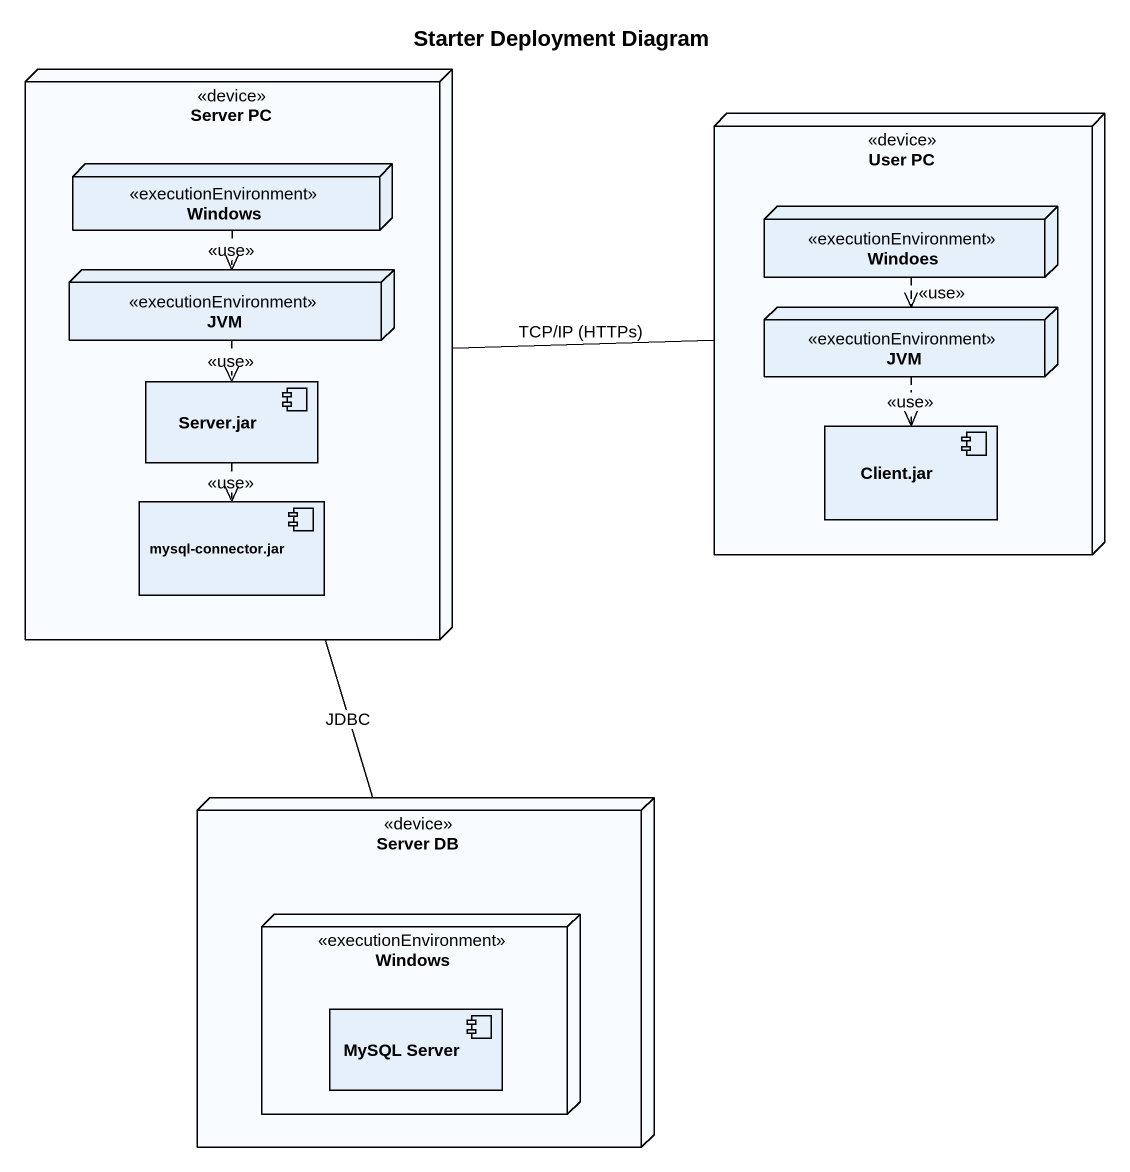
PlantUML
@startuml
title Starter Deployment Diagram
node "Server PC" as Server_PC <<device>> {
  node Windows <<executionEnvironment>>
  node JVM <<executionEnvironment>>
  component "Server.jar" as Server_jar
  component "mysql-connector.jar" as mysql_connector_jar
}
node "User PC" as User_PC <<device>> {
  node Windoes <<executionEnvironment>>
  node "JVM" as JVM_2 <<executionEnvironment>>
  component "Client.jar" as Client_jar
}
node "Server DB" as Server_DB <<device>> {
  node "Windows" as Windows_2 <<executionEnvironment>> {
    component "MySQL Server" as MySQL_Server
  }
}
Server_PC -right- User_PC : TCP/IP (HTTPs)
Server_PC -- Server_DB : JDBC
Windows ..> JVM : <<use>>
JVM ..> Server_jar : <<use>>
Windoes ..> JVM_2 : <<use>>
JVM_2 ..> Client_jar : <<use>>
Server_jar ..> mysql_connector_jar : <<use>>
@enduml
